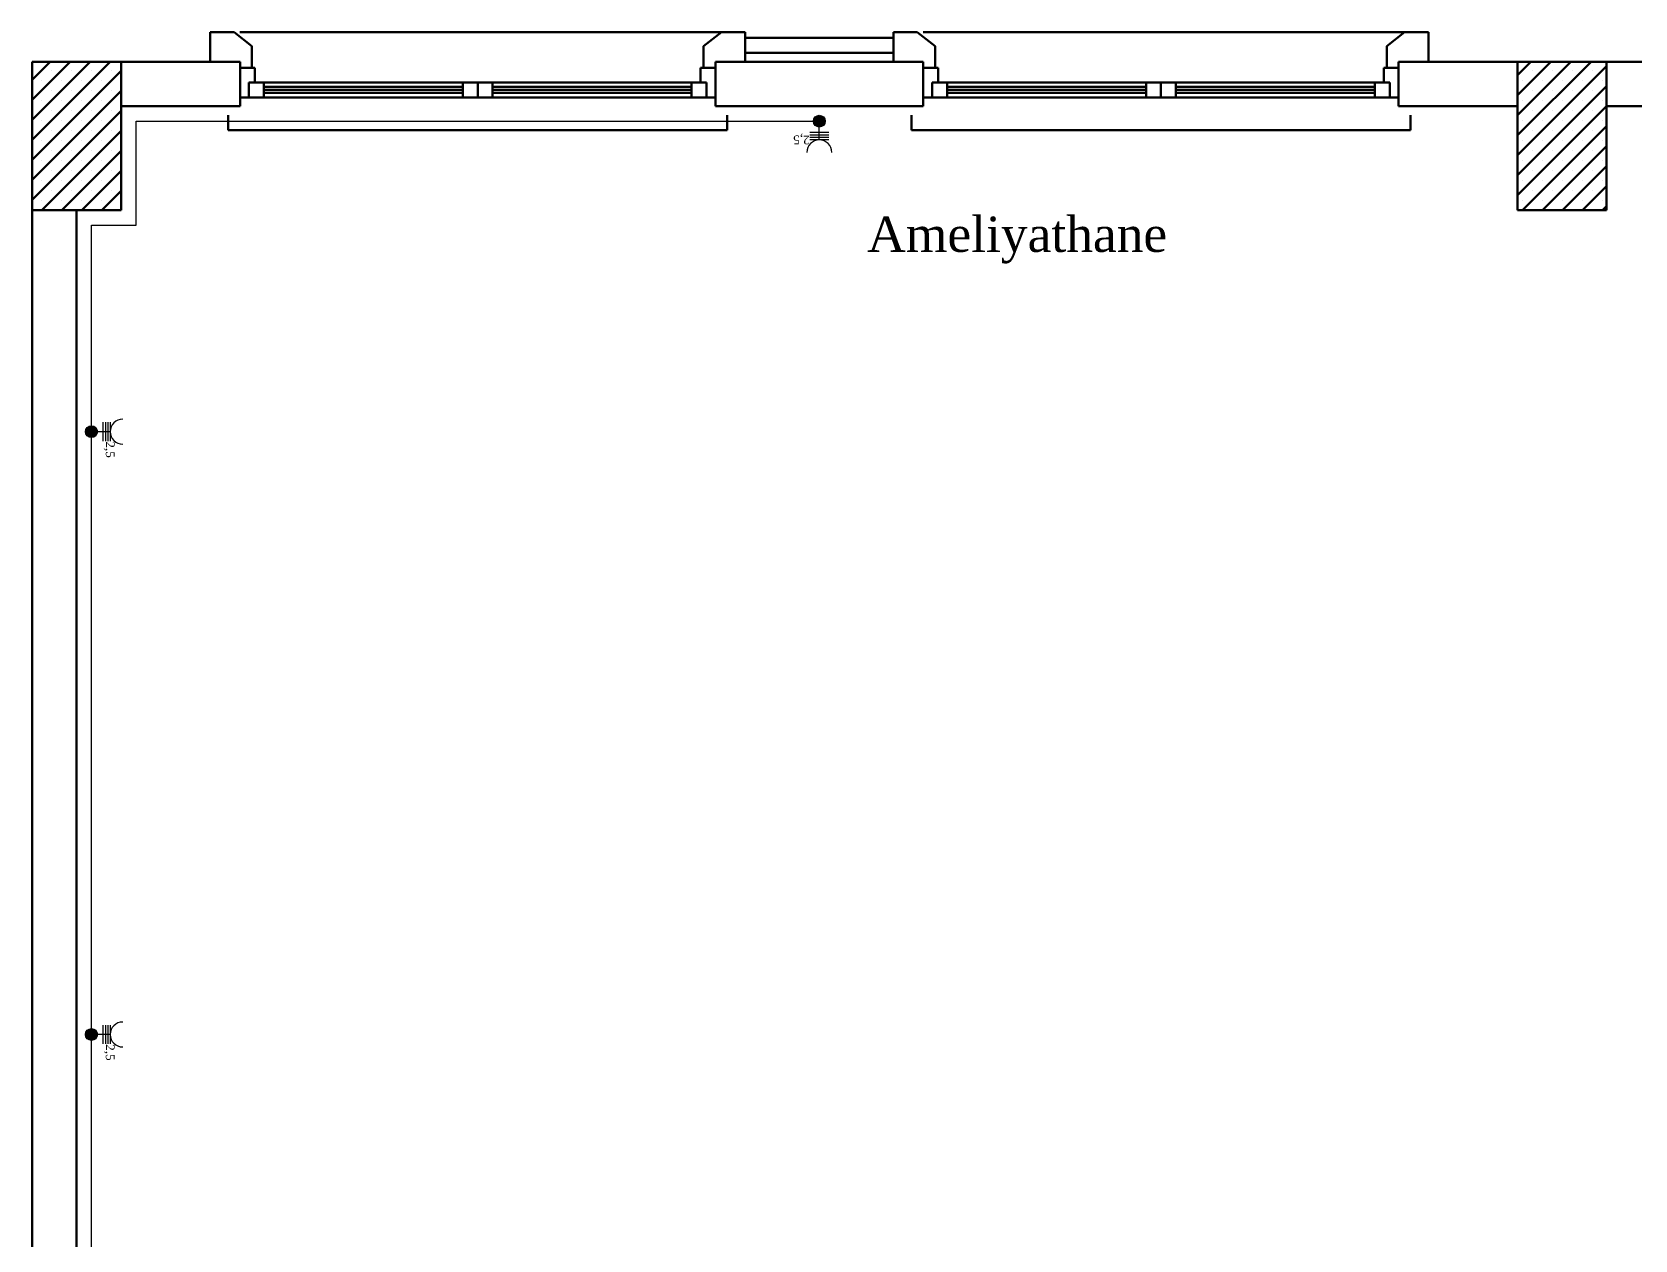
# Model space of a CAD drawing. Header units: millimetres. Extents: x 2046 to 14753, y 2361 to 29276.
# Drawn here: x 3240 to 3779, y 22239 to 22646 of the extents above; entities that cross this region are included whole.
import ezdxf

# ---------------------------------------------------------------- set-up
doc = ezdxf.new("R2010")
doc.units = ezdxf.units.MM
doc.layers.add('A.O. DUVAR', color=7, linetype='Continuous', lineweight=50)
doc.layers.add('priz', color=12, linetype='Continuous', lineweight=25)
doc.layers.add('aydınlatma', color=3, linetype='Continuous')
doc.layers.add('Sorti Kesiti', color=7, linetype='Continuous')
doc.styles.add('A.O. MALZEME', font='times.ttf', dxfattribs={"height": 10})
doc.styles.add('Mimari Yazı', font='times.ttf')

# ---------------------------------------------------------------- blocks, each defined once
blk = doc.blocks.new('*U53')
at = {"layer": 'priz'}
for p, q in [((-5.25, 10.5), (5.25, 10.5)), ((-5.25, 9.22), (5.25, 9.22)), ((0, 10.5), (0, 0)), ((-5.25, 7.82), (5.25, 7.82)), ((-5.25, 6.42), (5.25, 6.42))]:
    blk.add_line(p, q, dxfattribs=at)
blk.add_arc((0, 17.5), 7, 180, 0, dxfattribs=at)
at = {"layer": 'Sorti Kesiti', "style": 'Mimari Yazı'}
blk.add_text('2,5', height=4.9, dxfattribs=at).set_placement((5.43, 8.07))
blk = doc.blocks.new('*U58')
at = {"layer": 'priz'}
for p, q in [((-5.25, 10.5), (5.25, 10.5)), ((-5.25, 9.22), (5.25, 9.22)), ((0, 10.5), (0, 0)), ((-5.25, 7.82), (5.25, 7.82)), ((-5.25, 6.42), (5.25, 6.42))]:
    blk.add_line(p, q, dxfattribs=at)
blk.add_arc((0, 17.5), 7, 180, 0, dxfattribs=at)
at = {"layer": 'Sorti Kesiti', "style": 'Mimari Yazı'}
blk.add_text('2,5', height=4.9, dxfattribs=at).set_placement((5.43, 8.07))
blk = doc.blocks.new('*U59')
at = {"layer": 'priz'}
for p, q in [((-5.25, 10.5), (5.25, 10.5)), ((-5.25, 9.22), (5.25, 9.22)), ((0, 10.5), (0, 0)), ((-5.25, 7.82), (5.25, 7.82)), ((-5.25, 6.42), (5.25, 6.42))]:
    blk.add_line(p, q, dxfattribs=at)
blk.add_arc((0, 17.5), 7, 180, 0, dxfattribs=at)
at = {"layer": 'Sorti Kesiti', "style": 'Mimari Yazı'}
blk.add_text('2,5', height=4.9, dxfattribs=at).set_placement((5.43, 8.07))
blk = doc.blocks.new('buat priz')
at = {"layer": 'aydınlatma'}
h = blk.add_hatch(color=1, dxfattribs=at)
h.set_gradient(color1=(153, 27, 30), color2=(248, 153, 30), tint=1)
edge = h.paths.add_edge_path()
edge.add_arc((0, 0), 2, 0, 360)
at = {"layer": 'aydınlatma', "color": 1}
blk.add_circle((0, 0), 2, dxfattribs=at)

msp = doc.modelspace()

# ---------------------------------------------------------------- linework, layer by layer
at = {"layer": 'A.O. DUVAR', "ltscale": 100}
for p, q in [((3307.944, 22645.862), (3299.959, 22645.862)), ((3299.959, 22645.862), (3299.959, 22635.862)), ((3307.944, 22645.862), (3299.959, 22645.862)), ((3299.959, 22645.862), (3299.959, 22635.862)), ((3313.959, 22641.064), (3307.944, 22645.862)), ((3313.959, 22641.064), (3307.944, 22645.862)), ((3465.959, 22641.064), (3471.974, 22645.862)), ((3465.959, 22641.064), (3471.974, 22645.862)), ((3471.974, 22645.862), (3479.959, 22645.862)), ((3471.974, 22645.862), (3479.959, 22645.862)), ((3479.959, 22645.862), (3479.959, 22635.862)), ((3479.959, 22645.862), (3479.959, 22635.862)), ((3537.944, 22645.858), (3529.959, 22645.858)), ((3529.959, 22645.858), (3529.959, 22635.858)), ((3537.944, 22645.858), (3529.959, 22645.858)), ((3529.959, 22645.858), (3529.959, 22635.858)), ((3543.959, 22641.06), (3537.944, 22645.858)), ((3543.959, 22641.06), (3537.944, 22645.858)), ((3695.959, 22641.06), (3701.974, 22645.858)), ((3695.959, 22641.06), (3701.974, 22645.858)), ((3701.974, 22645.858), (3709.959, 22645.858)), ((3701.974, 22645.858), (3709.959, 22645.858)), ((3709.959, 22645.858), (3709.959, 22635.858)), ((3709.959, 22645.858), (3709.959, 22635.858)), ((3313.959, 22633.862), (3313.959, 22641.064)), ((3313.959, 22633.862), (3313.959, 22641.064)), ((3465.959, 22633.862), (3465.959, 22641.064)), ((3465.959, 22633.862), (3465.959, 22641.064)), ((3543.959, 22633.858), (3543.959, 22641.06)), ((3543.959, 22633.858), (3543.959, 22641.06)), ((3695.959, 22633.858), (3695.959, 22641.06)), ((3695.959, 22633.858), (3695.959, 22641.06)), ((3299.959, 22635.862), (3309.959, 22635.862)), ((3299.959, 22635.862), (3309.959, 22635.862)), ((3309.959, 22635.862), (3309.959, 22633.862)), ((3309.959, 22635.862), (3309.959, 22633.862)), ((3309.959, 22633.862), (3313.959, 22633.862)), ((3309.959, 22633.862), (3313.959, 22633.862)), ((3469.959, 22633.862), (3465.959, 22633.862)), ((3469.959, 22633.862), (3465.959, 22633.862)), ((3479.959, 22635.862), (3469.959, 22635.862)), ((3469.959, 22635.862), (3469.959, 22633.862)), ((3479.959, 22635.862), (3469.959, 22635.862)), ((3469.959, 22635.862), (3469.959, 22633.862)), ((3529.959, 22635.858), (3539.959, 22635.858)), ((3529.959, 22635.858), (3539.959, 22635.858)), ((3539.959, 22635.858), (3539.959, 22633.858)), ((3539.959, 22635.858), (3539.959, 22633.858)), ((3539.959, 22633.858), (3543.959, 22633.858)), ((3539.959, 22633.858), (3543.959, 22633.858)), ((3699.959, 22633.858), (3695.959, 22633.858)), ((3699.959, 22633.858), (3695.959, 22633.858)), ((3709.959, 22635.858), (3699.959, 22635.858)), ((3699.959, 22635.858), (3699.959, 22633.858)), ((3709.959, 22635.858), (3699.959, 22635.858)), ((3699.959, 22635.858), (3699.959, 22633.858))]:
    msp.add_line(p, q, dxfattribs=at)
at = {"layer": 'A.O. DUVAR'}
for p, q in [((3309.944, 22645.862), (3471.974, 22645.862)), ((3309.944, 22645.862), (3471.974, 22645.862)), ((3539.944, 22645.858), (3701.974, 22645.858)), ((3539.944, 22645.858), (3701.974, 22645.858)), ((3529.959, 22643.858), (3479.959, 22643.858)), ((3239.96, 22635.858), (3269.96, 22635.858)), ((3239.96, 22585.858), (3239.96, 22635.858)), ((3269.96, 22635.858), (3309.959, 22635.862)), ((3269.96, 22635.858), (3269.96, 22585.858)), ((3269.96, 22620.858), (3269.96, 22635.858)), ((3309.959, 22635.862), (3309.96, 22620.862)), ((3314.959, 22633.862), (3309.959, 22633.862)), ((3309.959, 22633.862), (3309.959, 22623.862)), ((3314.959, 22633.862), (3309.959, 22633.862)), ((3309.959, 22633.862), (3309.959, 22623.862)), ((3314.959, 22628.862), (3314.959, 22633.862)), ((3314.959, 22628.862), (3314.959, 22633.862)), ((3464.959, 22633.862), (3469.959, 22633.862)), ((3464.959, 22628.862), (3464.959, 22633.862)), ((3464.959, 22633.862), (3469.959, 22633.862)), ((3464.959, 22628.862), (3464.959, 22633.862)), ((3469.96, 22620.858), (3469.959, 22635.858)), ((3469.959, 22635.858), (3539.959, 22635.858)), ((3469.959, 22633.862), (3469.959, 22623.862)), ((3469.959, 22633.862), (3469.959, 22623.862)), ((3529.959, 22638.858), (3479.959, 22638.862)), ((3529.959, 22635.858), (3479.959, 22635.862)), ((3529.959, 22635.858), (3479.959, 22635.858)), ((3539.959, 22635.858), (3539.96, 22620.858)), ((3544.959, 22633.858), (3539.959, 22633.858)), ((3539.959, 22633.858), (3539.959, 22623.858)), ((3544.959, 22633.858), (3539.959, 22633.858)), ((3539.959, 22633.858), (3539.959, 22623.858)), ((3544.959, 22628.858), (3544.959, 22633.858)), ((3544.959, 22628.858), (3544.959, 22633.858)), ((3694.959, 22633.858), (3699.959, 22633.858)), ((3694.959, 22628.858), (3694.959, 22633.858)), ((3694.959, 22633.858), (3699.959, 22633.858)), ((3694.959, 22628.858), (3694.959, 22633.858)), ((3699.959, 22633.858), (3699.959, 22623.858)), ((3699.959, 22633.858), (3699.959, 22623.858)), ((3699.96, 22620.858), (3699.96, 22635.858)), ((3699.96, 22635.858), (3739.96, 22635.858)), ((3739.96, 22635.858), (3769.96, 22635.858)), ((3739.96, 22585.858), (3739.96, 22635.858)), ((3739.96, 22635.858), (3739.96, 22620.858)), ((3769.96, 22635.858), (3769.96, 22585.858)), ((3769.96, 22620.858), (3769.96, 22635.858)), ((3769.96, 22635.858), (4299.96, 22635.858)), ((3312.959, 22623.862), (3312.959, 22628.862)), ((3312.959, 22628.862), (3314.959, 22628.862)), ((3317.959, 22628.862), (3312.959, 22628.862)), ((3312.959, 22628.862), (3312.959, 22623.862)), ((3312.959, 22623.862), (3312.959, 22628.862)), ((3312.959, 22628.862), (3314.959, 22628.862)), ((3317.959, 22628.862), (3312.959, 22628.862)), ((3312.959, 22628.862), (3312.959, 22623.862)), ((3384.959, 22628.862), (3317.959, 22628.862)), ((3317.959, 22623.862), (3317.959, 22628.862)), ((3384.959, 22628.862), (3317.959, 22628.862)), ((3317.959, 22623.862), (3317.959, 22628.862)), ((3389.959, 22628.862), (3384.959, 22628.862)), ((3384.959, 22628.862), (3384.959, 22623.862)), ((3389.959, 22628.862), (3384.959, 22628.862)), ((3384.959, 22628.862), (3384.959, 22623.862)), ((3389.959, 22623.862), (3389.959, 22628.862)), ((3389.959, 22623.862), (3389.959, 22628.862)), ((3389.959, 22628.862), (3394.959, 22628.862)), ((3389.959, 22623.862), (3389.959, 22628.862)), ((3389.959, 22623.862), (3389.959, 22628.862)), ((3389.959, 22628.862), (3394.959, 22628.862)), ((3394.959, 22628.862), (3394.959, 22623.862)), ((3394.959, 22628.862), (3461.959, 22628.862)), ((3394.959, 22628.862), (3394.959, 22623.862)), ((3394.959, 22628.862), (3461.959, 22628.862)), ((3461.959, 22623.862), (3461.959, 22628.862)), ((3461.959, 22628.862), (3466.959, 22628.862)), ((3461.959, 22623.862), (3461.959, 22628.862)), ((3461.959, 22628.862), (3466.959, 22628.862)), ((3466.959, 22628.862), (3464.959, 22628.862)), ((3466.959, 22628.862), (3464.959, 22628.862)), ((3466.959, 22623.862), (3466.959, 22628.862)), ((3466.959, 22628.862), (3466.959, 22623.862)), ((3466.959, 22623.862), (3466.959, 22628.862)), ((3466.959, 22628.862), (3466.959, 22623.862)), ((3542.959, 22623.858), (3542.959, 22628.858)), ((3542.959, 22628.858), (3544.959, 22628.858)), ((3547.959, 22628.858), (3542.959, 22628.858)), ((3542.959, 22628.858), (3542.959, 22623.858)), ((3542.959, 22623.858), (3542.959, 22628.858)), ((3542.959, 22628.858), (3544.959, 22628.858)), ((3547.959, 22628.858), (3542.959, 22628.858)), ((3542.959, 22628.858), (3542.959, 22623.858)), ((3614.959, 22628.858), (3547.959, 22628.858)), ((3547.959, 22623.858), (3547.959, 22628.858)), ((3614.959, 22628.858), (3547.959, 22628.858)), ((3547.959, 22623.858), (3547.959, 22628.858)), ((3619.959, 22628.858), (3614.959, 22628.858)), ((3614.959, 22628.858), (3614.959, 22623.858)), ((3619.959, 22628.858), (3614.959, 22628.858)), ((3614.959, 22628.858), (3614.959, 22623.858)), ((3619.959, 22623.858), (3619.959, 22628.858)), ((3619.959, 22623.858), (3619.959, 22628.858)), ((3619.959, 22628.858), (3624.959, 22628.858)), ((3619.959, 22623.858), (3619.959, 22628.858)), ((3619.959, 22623.858), (3619.959, 22628.858)), ((3619.959, 22628.858), (3624.959, 22628.858)), ((3624.959, 22628.858), (3624.959, 22623.858)), ((3624.959, 22628.858), (3691.959, 22628.858)), ((3624.959, 22628.858), (3624.959, 22623.858)), ((3624.959, 22628.858), (3691.959, 22628.858)), ((3691.959, 22623.858), (3691.959, 22628.858)), ((3691.959, 22628.858), (3696.959, 22628.858)), ((3691.959, 22623.858), (3691.959, 22628.858)), ((3691.959, 22628.858), (3696.959, 22628.858)), ((3696.959, 22628.858), (3694.959, 22628.858)), ((3696.959, 22628.858), (3694.959, 22628.858)), ((3696.959, 22623.858), (3696.959, 22628.858)), ((3696.959, 22628.858), (3696.959, 22623.858)), ((3696.959, 22623.858), (3696.959, 22628.858)), ((3696.959, 22628.858), (3696.959, 22623.858)), ((3309.959, 22623.862), (3312.959, 22623.862)), ((3309.959, 22623.862), (3312.959, 22623.862)), ((3312.959, 22623.862), (3317.959, 22623.862)), ((3312.959, 22623.862), (3317.959, 22623.862)), ((3317.959, 22627.362), (3384.959, 22627.362)), ((3317.959, 22627.362), (3384.959, 22627.362)), ((3317.959, 22626.362), (3384.959, 22626.362)), ((3317.959, 22626.362), (3384.959, 22626.362)), ((3317.959, 22625.362), (3384.959, 22625.362)), ((3317.959, 22625.362), (3384.959, 22625.362)), ((3317.959, 22623.862), (3384.959, 22623.862)), ((3317.959, 22623.862), (3384.959, 22623.862)), ((3384.959, 22623.862), (3389.959, 22623.862)), ((3384.959, 22623.862), (3389.959, 22623.862)), ((3394.959, 22623.862), (3389.959, 22623.862)), ((3394.959, 22623.862), (3389.959, 22623.862)), ((3461.959, 22627.362), (3394.959, 22627.362)), ((3461.959, 22627.362), (3394.959, 22627.362)), ((3461.959, 22626.362), (3394.959, 22626.362)), ((3461.959, 22626.362), (3394.959, 22626.362)), ((3461.959, 22625.362), (3394.959, 22625.362)), ((3461.959, 22625.362), (3394.959, 22625.362)), ((3461.959, 22623.862), (3394.959, 22623.862)), ((3461.959, 22623.862), (3394.959, 22623.862)), ((3466.959, 22623.862), (3461.959, 22623.862)), ((3466.959, 22623.862), (3461.959, 22623.862)), ((3469.959, 22623.862), (3466.959, 22623.862)), ((3469.959, 22623.862), (3466.959, 22623.862)), ((3469.959, 22623.862), (3469.96, 22620.858)), ((3539.96, 22620.858), (3539.959, 22623.858)), ((3539.959, 22623.858), (3542.959, 22623.858)), ((3539.959, 22623.858), (3542.959, 22623.858)), ((3542.959, 22623.858), (3547.959, 22623.858)), ((3542.959, 22623.858), (3547.959, 22623.858)), ((3547.959, 22627.358), (3614.959, 22627.358)), ((3547.959, 22627.358), (3614.959, 22627.358)), ((3547.959, 22626.358), (3614.959, 22626.358)), ((3547.959, 22626.358), (3614.959, 22626.358)), ((3547.959, 22625.358), (3614.959, 22625.358)), ((3547.959, 22625.358), (3614.959, 22625.358)), ((3547.959, 22623.858), (3614.959, 22623.858)), ((3547.959, 22623.858), (3614.959, 22623.858)), ((3614.959, 22623.858), (3619.959, 22623.858)), ((3614.959, 22623.858), (3619.959, 22623.858)), ((3624.959, 22623.858), (3619.959, 22623.858)), ((3624.959, 22623.858), (3619.959, 22623.858)), ((3691.959, 22627.358), (3624.959, 22627.358)), ((3691.959, 22627.358), (3624.959, 22627.358)), ((3691.959, 22626.358), (3624.959, 22626.358)), ((3691.959, 22626.358), (3624.959, 22626.358)), ((3691.959, 22625.358), (3624.959, 22625.358)), ((3691.959, 22625.358), (3624.959, 22625.358)), ((3691.959, 22623.858), (3624.959, 22623.858)), ((3691.959, 22623.858), (3624.959, 22623.858)), ((3696.959, 22623.858), (3691.959, 22623.858)), ((3696.959, 22623.858), (3691.959, 22623.858)), ((3699.959, 22623.858), (3696.959, 22623.858)), ((3699.959, 22623.858), (3696.959, 22623.858)), ((3309.96, 22620.862), (3269.96, 22620.858)), ((3305.959, 22617.862), (3305.959, 22612.862)), ((3305.959, 22617.862), (3305.959, 22612.862)), ((3469.96, 22620.858), (3539.96, 22620.858)), ((3539.96, 22620.858), (3469.96, 22620.858)), ((3473.959, 22612.862), (3473.959, 22617.862)), ((3473.959, 22612.862), (3473.959, 22617.862)), ((3535.959, 22617.858), (3535.959, 22612.858)), ((3535.959, 22617.858), (3535.959, 22612.858)), ((3739.96, 22620.858), (3699.96, 22620.858)), ((3703.959, 22612.858), (3703.959, 22617.858)), ((3703.959, 22612.858), (3703.959, 22617.858)), ((3919.96, 22620.858), (3769.96, 22620.858)), ((3305.959, 22612.862), (3473.959, 22612.862)), ((3305.959, 22612.862), (3473.959, 22612.862)), ((3535.959, 22612.858), (3703.959, 22612.858)), ((3535.959, 22612.858), (3703.959, 22612.858)), ((3269.96, 22585.858), (3239.96, 22585.858)), ((3239.96, 22170.858), (3239.96, 22585.858)), ((3239.96, 22585.858), (3254.96, 22585.858)), ((3254.96, 22585.858), (3254.96, 22170.858)), ((3769.96, 22585.858), (3739.96, 22585.858))]:
    msp.add_line(p, q, dxfattribs=at)
at = {"layer": 'A.O. DUVAR', "linetype": 'Continuous', "ltscale": 10}
for p, q in [((3239.96, 22629.721), (3246.098, 22635.858)), ((3239.96, 22622.986), (3252.833, 22635.858)), ((3239.96, 22616.251), (3259.568, 22635.858)), ((3239.96, 22609.516), (3266.303, 22635.858)), ((3739.96, 22631.317), (3744.502, 22635.858)), ((3739.96, 22624.582), (3751.237, 22635.858)), ((3739.96, 22617.847), (3757.972, 22635.858)), ((3739.96, 22611.111), (3764.707, 22635.858)), ((3739.96, 22604.376), (3769.96, 22634.376)), ((3239.96, 22602.78), (3269.96, 22632.78)), ((3243.124, 22629.517), (3243.124, 22629.517)), ((3246.492, 22632.885), (3246.492, 22632.885)), ((3249.859, 22629.517), (3249.859, 22629.517)), ((3253.227, 22632.885), (3253.227, 22632.885)), ((3256.595, 22629.517), (3256.595, 22629.517)), ((3259.962, 22632.885), (3259.962, 22632.885)), ((3263.33, 22629.517), (3263.33, 22629.517)), ((3266.697, 22632.885), (3266.697, 22632.885)), ((3741.528, 22629.517), (3741.528, 22629.517)), ((3744.896, 22632.885), (3744.896, 22632.885)), ((3748.264, 22629.517), (3748.264, 22629.517)), ((3751.631, 22632.885), (3751.631, 22632.885)), ((3754.999, 22629.517), (3754.999, 22629.517)), ((3758.366, 22632.885), (3758.366, 22632.885)), ((3761.734, 22629.517), (3761.734, 22629.517)), ((3765.102, 22632.885), (3765.102, 22632.885)), ((3768.469, 22629.517), (3768.469, 22629.517)), ((3239.96, 22596.045), (3269.96, 22626.045)), ((3243.124, 22622.782), (3243.124, 22622.782)), ((3246.492, 22626.15), (3246.492, 22626.15)), ((3249.859, 22622.782), (3249.859, 22622.782)), ((3253.227, 22626.15), (3253.227, 22626.15)), ((3256.595, 22622.782), (3256.595, 22622.782)), ((3259.962, 22626.15), (3259.962, 22626.15)), ((3263.33, 22622.782), (3263.33, 22622.782)), ((3266.697, 22626.15), (3266.697, 22626.15)), ((3739.96, 22597.641), (3769.96, 22627.641)), ((3741.528, 22622.782), (3741.528, 22622.782)), ((3744.896, 22626.15), (3744.896, 22626.15)), ((3748.264, 22622.782), (3748.264, 22622.782)), ((3751.631, 22626.15), (3751.631, 22626.15)), ((3754.999, 22622.782), (3754.999, 22622.782)), ((3758.366, 22626.15), (3758.366, 22626.15)), ((3761.734, 22622.782), (3761.734, 22622.782)), ((3765.102, 22626.15), (3765.102, 22626.15)), ((3768.469, 22622.782), (3768.469, 22622.782)), ((3239.96, 22589.31), (3269.96, 22619.31)), ((3246.492, 22619.415), (3246.492, 22619.415)), ((3253.227, 22619.415), (3253.227, 22619.415)), ((3259.962, 22619.415), (3259.962, 22619.415)), ((3266.697, 22619.415), (3266.697, 22619.415)), ((3739.96, 22590.906), (3769.96, 22620.906)), ((3744.896, 22619.415), (3744.896, 22619.415)), ((3751.631, 22619.415), (3751.631, 22619.415)), ((3758.366, 22619.415), (3758.366, 22619.415)), ((3765.102, 22619.415), (3765.102, 22619.415)), ((3243.124, 22616.047), (3243.124, 22616.047)), ((3243.244, 22585.858), (3269.96, 22612.575)), ((3246.492, 22612.679), (3246.492, 22612.679)), ((3249.859, 22616.047), (3249.859, 22616.047)), ((3253.227, 22612.679), (3253.227, 22612.679)), ((3256.595, 22616.047), (3256.595, 22616.047)), ((3259.962, 22612.679), (3259.962, 22612.679)), ((3263.33, 22616.047), (3263.33, 22616.047)), ((3266.697, 22612.679), (3266.697, 22612.679)), ((3741.528, 22616.047), (3741.528, 22616.047)), ((3741.648, 22585.858), (3769.96, 22614.171)), ((3744.896, 22612.679), (3744.896, 22612.679)), ((3748.264, 22616.047), (3748.264, 22616.047)), ((3751.631, 22612.679), (3751.631, 22612.679)), ((3754.999, 22616.047), (3754.999, 22616.047)), ((3758.366, 22612.679), (3758.366, 22612.679)), ((3761.734, 22616.047), (3761.734, 22616.047)), ((3765.102, 22612.679), (3765.102, 22612.679)), ((3768.469, 22616.047), (3768.469, 22616.047)), ((3243.124, 22609.312), (3243.124, 22609.312)), ((3249.859, 22609.312), (3249.859, 22609.312)), ((3256.595, 22609.312), (3256.595, 22609.312)), ((3263.33, 22609.312), (3263.33, 22609.312)), ((3741.528, 22609.312), (3741.528, 22609.312)), ((3748.264, 22609.312), (3748.264, 22609.312)), ((3748.383, 22585.858), (3769.96, 22607.435)), ((3754.999, 22609.312), (3754.999, 22609.312)), ((3761.734, 22609.312), (3761.734, 22609.312)), ((3768.469, 22609.312), (3768.469, 22609.312)), ((3243.124, 22602.577), (3243.124, 22602.577)), ((3246.492, 22605.944), (3246.492, 22605.944)), ((3249.859, 22602.577), (3249.859, 22602.577)), ((3249.979, 22585.858), (3269.96, 22605.84)), ((3253.227, 22605.944), (3253.227, 22605.944)), ((3256.595, 22602.577), (3256.595, 22602.577)), ((3259.962, 22605.944), (3259.962, 22605.944)), ((3263.33, 22602.577), (3263.33, 22602.577)), ((3266.697, 22605.944), (3266.697, 22605.944)), ((3741.528, 22602.577), (3741.528, 22602.577)), ((3744.896, 22605.944), (3744.896, 22605.944)), ((3748.264, 22602.577), (3748.264, 22602.577)), ((3751.631, 22605.944), (3751.631, 22605.944)), ((3754.999, 22602.577), (3754.999, 22602.577)), ((3758.366, 22605.944), (3758.366, 22605.944)), ((3761.734, 22602.577), (3761.734, 22602.577)), ((3765.102, 22605.944), (3765.102, 22605.944)), ((3768.469, 22602.577), (3768.469, 22602.577)), ((3243.124, 22595.841), (3243.124, 22595.841)), ((3246.492, 22599.209), (3246.492, 22599.209)), ((3249.859, 22595.841), (3249.859, 22595.841)), ((3253.227, 22599.209), (3253.227, 22599.209)), ((3256.595, 22595.841), (3256.595, 22595.841)), ((3256.714, 22585.858), (3269.96, 22599.104)), ((3259.962, 22599.209), (3259.962, 22599.209)), ((3263.33, 22595.841), (3263.33, 22595.841)), ((3266.697, 22599.209), (3266.697, 22599.209)), ((3741.528, 22595.841), (3741.528, 22595.841)), ((3744.896, 22599.209), (3744.896, 22599.209)), ((3748.264, 22595.841), (3748.264, 22595.841)), ((3751.631, 22599.209), (3751.631, 22599.209)), ((3754.999, 22595.841), (3754.999, 22595.841)), ((3755.119, 22585.858), (3769.96, 22600.7)), ((3758.366, 22599.209), (3758.366, 22599.209)), ((3761.734, 22595.841), (3761.734, 22595.841)), ((3765.102, 22599.209), (3765.102, 22599.209)), ((3768.469, 22595.841), (3768.469, 22595.841)), ((3246.492, 22592.474), (3246.492, 22592.474)), ((3253.227, 22592.474), (3253.227, 22592.474)), ((3259.962, 22592.474), (3259.962, 22592.474)), ((3263.449, 22585.858), (3269.96, 22592.369)), ((3266.697, 22592.474), (3266.697, 22592.474)), ((3744.896, 22592.474), (3744.896, 22592.474)), ((3751.631, 22592.474), (3751.631, 22592.474)), ((3758.366, 22592.474), (3758.366, 22592.474)), ((3761.854, 22585.858), (3769.96, 22593.965)), ((3765.102, 22592.474), (3765.102, 22592.474)), ((3243.124, 22589.106), (3243.124, 22589.106)), ((3249.859, 22589.106), (3249.859, 22589.106)), ((3256.595, 22589.106), (3256.595, 22589.106)), ((3263.33, 22589.106), (3263.33, 22589.106)), ((3741.528, 22589.106), (3741.528, 22589.106)), ((3748.264, 22589.106), (3748.264, 22589.106)), ((3754.999, 22589.106), (3754.999, 22589.106)), ((3761.734, 22589.106), (3761.734, 22589.106)), ((3768.469, 22589.106), (3768.469, 22589.106)), ((3768.589, 22585.858), (3769.96, 22587.23))]:
    msp.add_line(p, q, dxfattribs=at)
at = {"layer": 'priz'}
msp.add_lwpolyline([(4927.46, 22155.851), (4927.46, 22170.851), (4897.46, 22170.851), (4897.46, 22105.851), (4494.96, 22105.851), (4489.96, 22105.851), (4489.96, 22110.851), (3964.96, 22110.851), (3964.96, 22115.851), (3274.96, 22115.851), (3274.96, 22175.851), (3259.96, 22175.851), (3259.96, 22580.851), (3274.96, 22580.851), (3274.96, 22615.851), (3504.96, 22615.851)], dxfattribs=at)

# ---------------------------------------------------------------- block references
for p in [(3504.96, 22615.851), (3259.96, 22511.3), (3259.96, 22308.318)]:
    msp.add_blockref('buat priz', p, dxfattribs=at)
at = {"layer": 'priz', "xscale": 0.6, "yscale": 0.6, "zscale": 0.6}
for name, p, rotation in [('*U53', (3504.96, 22615.851), 180), ('*U58', (3259.96, 22511.3), 270), ('*U59', (3259.96, 22308.318), 270)]:
    msp.add_blockref(name, p, dxfattribs=dict(at, rotation=rotation))

# ---------------------------------------------------------------- texts
at = {"layer": 'A.O. DUVAR', "style": 'A.O. MALZEME'}
msp.add_text('Ameliyathane', height=11.91743, dxfattribs=at).set_placement((3521.072, 22571.826))

doc.saveas('drawing.dxf')
